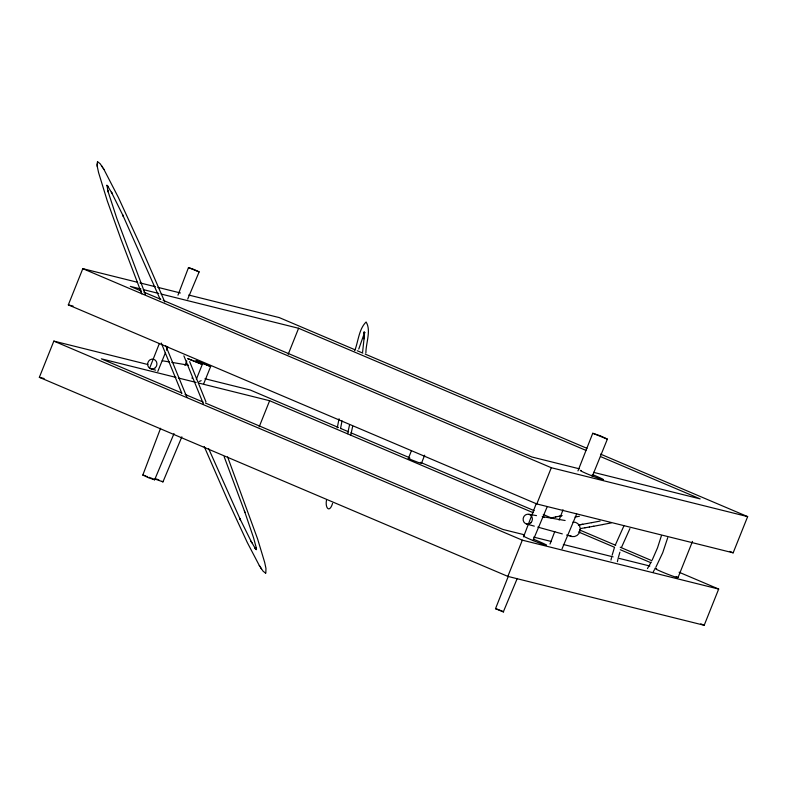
<?xml version="1.0" encoding="UTF-8"?>
<svg xmlns="http://www.w3.org/2000/svg" width="787" height="787" viewBox="0 0 787 787"><rect width="100%" height="100%" fill="white"/><g stroke="black" fill="none" stroke-linecap="round" stroke-linejoin="round"><path stroke-width="1.18" d="M326.457 500.325C325.051 507.94 329.448 513.527 332.606 503.346M364.174 337.131L364.627 332.419L358.764 349.054M141.798 293.915L121.05 239.464L107.278 200.901L98.562 172.54L97.273 166.48L97.401 161.896M364.066 338.853L364.233 336.216M364.125 337.957L362.63 351.838M365.896 352.96C365.817 343.27 371.405 330.451 366.103 322.001C358.813 329.182 358.36 341.371 354.74 350.648M337.259 427.833L339.049 418.753M340.515 428.63L342.04 420.868M349.546 424.882L347.657 433.676M352.694 426.17L350.766 435.162M610.978 560.078L611.529 557.649M617.392 561.682L617.923 559.36M612.148 555.189L614.401 547.663M618.513 556.999L619.89 552.218M661.375 535.849L657.509 547.87L652.325 559.734M667.74 537.659L662.713 552.749L655.807 567.358M615.267 545.145L624.081 525.49M621.494 547.388L629.925 528.589M174.006 433.607L154.626 479.804L148.595 477.778L142.811 475.082L160.587 428.256M550.024 544.043L554.776 531.5M187.709 299.08L199.141 271.879L193.917 269.459L188.477 267.61L177.97 295.184M536.252 503.562L523.522 536.882M559.104 520.079L563.03 509.779M577.963 470.892L592.749 433.273L600.215 435.782L607.377 439.116L592.178 476.568M159.358 343.506L149.638 368.159M508.353 576.212L495.515 608.695L503.316 611.912L517.236 578.475M184.994 365.453L186.794 360.899M679.073 572.228L718.679 589.06L704.188 625.281L507.841 576.389L39.35 377.327L53.841 341.105L147.848 364.519M600.54 454.109L747.65 516.616L733.159 552.838L536.813 503.946L68.321 304.884L82.812 268.662L137.558 282.297M259.208 426.761L269.626 400.721L533.183 512.711M288.19 354.317L298.598 328.277L585.912 450.361M424.685 455.171L421.517 463.09L420.376 463.031A27.152 1.466 21.8 0 1 418.694 462.599L408.325 458.614L411.453 450.617M507.841 576.389L522.322 540.167L718.679 589.06M536.813 503.946L551.303 467.724L747.65 516.616M678.001 577.609L692.491 541.387M157.803 371.434L165.516 352.468M196.366 379.226L202.298 364.401L187.7 358.616L202.318 364.46M203.774 383.574L210.65 366.535L196.071 360.662L210.65 366.535M166.431 350.235L167.798 346.89M532.966 540.659L547.211 506.7M181.856 436.815L162.958 481.87L154.764 478.958M576.694 513.911L562.046 548.834M651.164 562.016L647.465 568.588M106.953 185.211L108.085 191.91L107.612 190.159L116.87 218.54L145.379 294.466M256.277 549.7L256.355 547.565L256.464 548.549L253.562 537.787L244.364 510.743M265.829 573.025L265.957 568.44L264.668 562.38L257.605 538.957L227.6 456.893M653.2 571.883L654.518 569.65M408.276 458.546L409.417 458.605A27.152 1.466 21.8 0 1 409.781 458.683M142.811 475.082L144.493 475.496M162.909 481.9L161.945 481.25M607.328 439.136L592.749 433.273M495.515 608.695L497.659 609.335M551.421 517.836L555.789 516.951M555.504 516.97L561.997 515.672M559.675 516.105L561.79 515.672M575.022 517.079L579.409 516.252M611.243 522.912L602.478 524.575M600.127 521.063L591.44 522.716M602.527 524.604L593.713 526.247M587.072 523.522L591.44 522.676M587.122 523.473L578.356 525.077M589.296 527.044L593.762 526.198M578.494 525.018L582.803 524.25M584.889 527.821L589.394 526.985M580.511 528.579L585.036 527.762M199.111 271.899L188.477 267.61M256.503 549.533L254.998 548.195L255.568 548.903L251.053 541.279L251.85 542.784L239.779 518.426L240.497 519.941L208.683 448.747M265.603 573.192L263.065 571.165L259.297 565.499L247.246 542.41L227.276 499.322L204.217 446.524M97.627 161.719L100.165 163.755L103.933 169.421L118.365 197.439L139.171 242.799L164.827 302.031M106.727 185.388L108.232 186.726L107.662 186.017L112.187 193.641L111.39 192.146L123.451 216.494L122.733 214.979L160.233 299.424M162.23 360.731L169.382 361.951M171.763 362.354L188.457 365.207M542.469 516.646L565.125 520.512M528.795 514.285L536.508 515.623M139.929 282.887L155.403 286.734M157.784 287.334L180.39 292.961M188.723 295.036L279.159 317.555L354.976 349.772M140.971 289.026L130.298 286.37L141.611 291.18M143.342 289.616L158.748 293.453M161.119 294.043L298.598 328.277M68.321 304.884L73.083 306.074M579.271 468.796L531.864 456.991L163.106 300.309M593.496 472.338L700.164 498.899L600.619 456.608M204.964 378.744L250.187 389.998L338.449 427.498M175.993 377.406L101.326 358.813L181.64 392.939M178.364 377.996L196.14 382.423M198.511 383.013L269.626 400.721M39.35 377.327L44.111 378.517M524.221 534.747L502.883 529.435L205.397 403.033M533.704 537.108L551.48 541.535M563.335 544.486L613.112 556.881M617.854 558.062L649.855 566.03M151.261 368.975L155.59 370.156M526.739 524.073L534.304 526.139M566.591 535.062L571.942 536.527M537.806 527.113L562.312 533.891M145.408 475.81L145.929 475.997M498.033 609.472L499.243 609.945M147.061 476.42L147.651 476.647M156.574 478.949L157.164 479.185M500.05 610.259L501.791 610.997M149.422 477.345L149.973 477.571M158.305 479.647L158.836 479.863M357.239 350.736L362.905 353.137M365.168 354.101L586.964 448.334M143.873 292.144L160.843 299.345M82.812 268.662L551.303 467.724M729.765 551.392L733.159 552.838M340.712 428.462L348.641 431.827M350.904 432.791L409.742 457.798M421.065 462.599L534.225 510.684M543.276 514.531L552.326 518.377M579.488 529.917L615.7 545.302M620.225 547.231L651.911 560.688M542.233 516.557L544.496 517.521M578.435 531.933L614.627 547.319M620.284 549.719L650.829 562.695M185.034 394.385L203.135 402.068M53.841 341.105L522.322 540.167M700.794 623.835L704.188 625.281M151.006 478.004L152.422 478.614M502.106 611.135L503.631 611.942M152.855 478.821L154.626 479.804M420.317 462.353L421.517 463.09M101.877 166.106L102.605 167.277M103.215 168.27L103.933 169.421M259.297 565.499L260.015 566.65M260.635 567.643L261.353 568.814M186.873 397.219L165.782 345.778M181.895 393.49L161.276 343.024M183.873 355.842L203.449 404.046M189.647 361.607L205.968 401.882M224.147 456.676L244.993 512.504M97.008 163.942L97.106 164.936M97.175 165.486L97.273 166.48M572.956 522.115A7.319 6.788 -77.4 0 1 580.039 531.009A7.319 6.788 -77.4 0 1 569.66 535.563M592.277 474.512A12.484 0.679 21.8 0 1 603.373 479.765A12.484 0.679 21.8 0 1 588.824 474.561A12.484 0.679 21.8 0 1 581.18 470.537M676.171 576.487A12.484 0.679 21.8 0 1 668.852 574.667A12.484 0.679 21.8 0 1 654.932 568.303M656.24 568.578A12.484 0.679 21.8 0 1 656.663 568.706M533.596 539.311A12.484 0.679 21.8 0 1 546.444 545.214A12.484 0.679 21.8 0 1 531.805 540.02A12.484 0.679 21.8 0 1 524.496 536.085M201.147 380.613A7.319 6.788 -77.4 0 1 199.15 381.41M192.294 378.498A7.319 6.788 -77.4 0 1 191.939 377.868M364.617 332.33L364.233 332.921L364.627 332.419M364.588 332.527L364.273 333.649L364.017 331.986L364.302 333.383L363.988 332.212L364.588 332.527M530.881 522.775A4.997 4.643 -77.4 0 0 529.208 514.393A4.997 4.643 -77.4 0 0 523.207 520.364A4.997 4.643 -77.4 0 0 530.881 522.775M155.403 367.677A4.997 4.643 -77.4 0 0 153.731 359.295A4.997 4.643 -77.4 0 0 147.73 365.266A4.997 4.643 -77.4 0 0 155.403 367.677"/></g></svg>
